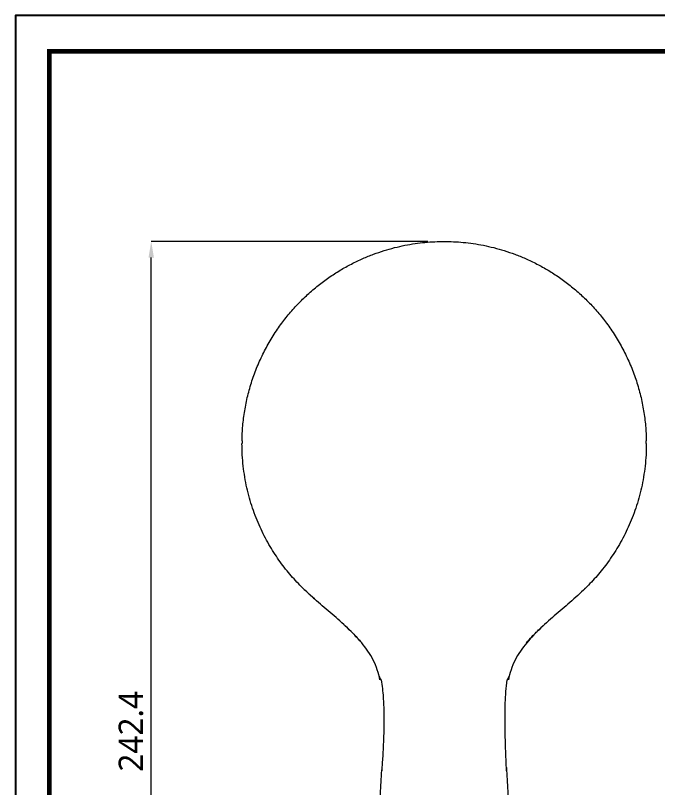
# Model space of a CAD drawing. Extents: x 541 to 1062, y 0 to 382.
# Drawn here: x 540.8 to 699.6, y 191 to 382 of the extents above; entities that cross this region are included whole.
import ezdxf

# ---------------------------------------------------------------- set-up
doc = ezdxf.new("R2010")
doc.units = 0
doc.header["$LTSCALE"] = 10
doc.header["$MEASUREMENT"] = 0
doc.header["$PDMODE"] = 3
doc.header["$PDSIZE"] = -10
doc.layers.get('0').update_dxf_attribs({"linetype": 'CONTINUOUS'})
doc.layers.get('DEFPOINTS').update_dxf_attribs({"linetype": 'CONTINUOUS'})
doc.layers.add('1', color=7, linetype='CONTINUOUS')
doc.styles.add('Daelim Dimension', font='')
doc.styles.get('Daelim Dimension').set_extended_font_data('NanumGothic')
doc.dimstyles.new('DEFAULT', dxfattribs={"dimscale": 2, "dimtxt": 2, "dimasz": 2, "dimexe": 0, "dimexo": 2, "dimgap": 1, "dimtad": 1, "dimdec": 1, "dimzin": 9, "dimdsep": 46, "dimtxsty": 'Daelim Dimension', "dimcen": 0.5, "dimclrd": 252, "dimclre": 252, "dimclrt": 3, "dimadec": 1, "dimazin": 0, "dimtfac": 1, "dimtdec": 1, "dimtix": 1, "dimtmove": 0, "dimatfit": 3, "dimfxl": 1, "dimtolj": 1, "dimtzin": 1, "dimlwd": 9, "dimlwe": 9, "dimarcsym": 0})

# ---------------------------------------------------------------- blocks, each defined once
blk = doc.blocks.new('*D8')
at = {"color": 5, "linetype": 'ByBlock', "lineweight": 9, "ltscale": 0.5, "transparency": 16777216}
for p, q in [((642.86, 326.07), (574.41, 326.07)), ((574.41, 87.7), (574.41, 322.07)), ((642.86, 83.7), (574.41, 83.7))]:
    blk.add_line(p, q, dxfattribs=at)
at = {"color": 5, "ltscale": 0.5, "transparency": 16777216}
for points in [[(573.74, 322.07), (575.08, 322.07), (574.41, 326.07)], [(573.74, 87.7), (575.08, 87.7), (574.41, 83.7)]]:
    blk.add_solid(points, dxfattribs=at)
at = {"layer": 'DEFPOINTS', "color": 0, "ltscale": 0.5, "transparency": 16777216}
for p in [(574.41, 326.07), (646.86, 326.07), (646.86, 83.7)]:
    blk.add_point(p, dxfattribs=at)
at = {"color": 7, "ltscale": 0.5, "transparency": 16777216, "insert": (569.41, 204.89), "char_height": 6, "attachment_point": 5, "rotation": 90, "style": 'Daelim Dimension'}
blk.add_mtext('\\A1;242.4', dxfattribs=at)

msp = doc.modelspace()

# ---------------------------------------------------------------- linework, layer by layer
at = {"ltscale": 0.5}
msp.add_lwpolyline([(540.83, 0), (1062.15, 0), (1062.15, 381.98), (540.83, 381.98)], close=True, dxfattribs=at)
at = {"color": 5, "linetype": 'ByBlock', "lineweight": 200, "const_width": 1.2}
msp.add_lwpolyline([(549.21, 16.36), (1053.71, 16.36), (1053.71, 373.11), (549.21, 373.11)], close=True, dxfattribs=at)
at = {"layer": '1', "color": 7, "linetype": 'Continuous', "lineweight": 18}
for points, weights in [([(596.87, 276.77), (597.3, 307.69), (619.91, 326.07), (646.86, 326.07)], [0.716748994735, 0.640773468334, 0.735190470089, 1]), ([(646.86, 326.07), (673.82, 326.07), (696.43, 307.69), (696.86, 276.77)], [1, 0.735190469361, 0.640773466741, 0.716748992139])]:
    msp.add_rational_spline(points, weights, degree=3, dxfattribs=at)
for points, degree in [([(596.86, 276.07), (596.86, 276.07), (596.87, 276.07), (596.88, 276.07)], 3), ([(596.87, 276.78), (596.88, 276.07)], 1), ([(696.84, 276.07), (696.86, 276.78)], 1), ([(696.85, 276.07), (696.86, 276.07), (696.86, 276.07), (696.86, 276.07)], 3), ([(626.46, 226.78), (625.37, 228.1), (622.99, 230.53), (619.16, 233.88), (615.26, 237.19), (612.72, 239.51), (611.51, 240.72)], 3), ([(682.22, 240.72), (681, 239.51), (678.47, 237.19), (674.57, 233.88), (670.74, 230.53), (668.36, 228.1), (667.27, 226.78)], 3), ([(681.59, 240.12), (681.79, 240.32), (682, 240.53), (682.21, 240.73)], 3), ([(682.22, 240.72), (682.22, 240.72), (682.21, 240.72), (682.21, 240.73)], 3), ([(630.77, 218.59), (630.88, 218.1), (631.25, 217.61)], 2), ([(662.48, 217.61), (662.84, 218.1), (662.96, 218.59)], 2)]:
    msp.add_open_spline(points, degree=degree, dxfattribs=at)
for points, knots in [([(611.51, 240.72), (611.03, 241.2), (610.56, 241.69), (609.62, 242.71), (609.15, 243.24), (608.23, 244.33), (607.77, 244.89), (606.88, 246.05), (606.44, 246.64), (605.57, 247.87), (605.15, 248.5), (604.32, 249.79), (603.92, 250.46), (603.13, 251.82), (602.75, 252.52), (602.02, 253.95), (601.66, 254.69), (600.98, 256.19), (600.66, 256.95), (600.04, 258.52), (599.75, 259.31), (599.2, 260.94), (598.95, 261.77), (598.48, 263.45), (598.26, 264.3), (597.87, 266.04), (597.7, 266.92), (597.4, 268.7), (597.28, 269.6), (597.07, 271.42), (596.99, 272.34), (596.89, 274.2), (596.86, 275.13), (596.86, 276.07)], [0, 0, 0, 0, 0.0625, 0.0625, 0.125, 0.125, 0.1875, 0.1875, 0.25, 0.25, 0.3125, 0.3125, 0.375, 0.375, 0.4375, 0.4375, 0.5, 0.5, 0.5625, 0.5625, 0.625, 0.625, 0.6875, 0.6875, 0.75, 0.75, 0.8125, 0.8125, 0.875, 0.875, 0.9375, 0.9375, 1, 1, 1, 1]), ([(696.86, 276.07), (696.86, 275.13), (696.84, 274.2), (696.73, 272.34), (696.66, 271.42), (696.45, 269.6), (696.32, 268.7), (696.03, 266.92), (695.85, 266.04), (695.47, 264.3), (695.25, 263.45), (694.78, 261.77), (694.53, 260.94), (693.98, 259.31), (693.69, 258.52), (693.07, 256.95), (692.75, 256.19), (692.07, 254.69), (691.71, 253.95), (690.98, 252.52), (690.6, 251.82), (689.81, 250.46), (689.41, 249.79), (688.58, 248.5), (688.15, 247.87), (687.29, 246.64), (686.85, 246.05), (685.95, 244.89), (685.5, 244.33), (684.58, 243.24), (684.11, 242.71), (683.17, 241.69), (682.7, 241.2), (682.22, 240.72)], [0, 0, 0, 0, 0.0625, 0.0625, 0.125, 0.125, 0.1875, 0.1875, 0.25, 0.25, 0.3125, 0.3125, 0.375, 0.375, 0.4375, 0.4375, 0.5, 0.5, 0.5625, 0.5625, 0.625, 0.625, 0.6875, 0.6875, 0.75, 0.75, 0.8125, 0.8125, 0.875, 0.875, 0.9375, 0.9375, 1, 1, 1, 1]), ([(611.97, 240.27), (612.34, 239.93), (613, 239.32), (613.95, 238.43), (614.65, 237.78), (615.07, 237.4), (615.22, 237.27)], [0, 0, 0, 0, 0.34926, 0.612375, 0.870661, 1, 1, 1, 1]), ([(622.01, 231.34), (622.06, 231.3), (622.81, 230.61), (624.37, 229.16), (625.75, 227.63), (626.46, 226.78)], [0, 0, 0, 0, 0.030998, 0.478594, 1, 1, 1, 1]), ([(667.26, 226.78), (667.68, 227.3), (668.45, 228.19), (669.52, 229.29), (670.36, 230.1), (671.06, 230.75), (671.54, 231.19), (671.83, 231.45), (671.88, 231.49)], [0, 0, 0, 0, 0.303033, 0.536354, 0.702163, 0.827395, 0.967487, 1, 1, 1, 1]), ([(630.97, 217.61), (630.82, 218.46), (630.61, 219.29), (630.05, 220.92), (629.37, 222.52), (628.49, 224), (627.52, 225.43), (627, 226.12), (626.46, 226.78)], [0, 0, 0, 0, 0.25, 0.25, 0.5, 0.75, 0.75, 1, 1, 1, 1]), ([(667.27, 226.78), (666.72, 226.12), (666.2, 225.43), (665.24, 224), (664.35, 222.52), (663.67, 220.92), (663.12, 219.29), (662.91, 218.46), (662.76, 217.61)], [0, 0, 0, 0, 0.25, 0.25, 0.5, 0.75, 0.75, 1, 1, 1, 1]), ([(631.2, 217.61), (631.23, 217.61), (631.26, 217.61), (631.3, 217.61), (631.3, 217.61)], [0, 0, 0, 0, 0.998156, 1, 1, 1, 1]), ([(631.31, 217.61), (631.52, 216.18), (631.83, 213.44), (631.96, 209.54), (631.96, 206.08), (631.88, 203.05), (631.76, 200.46), (631.63, 198.29), (631.51, 196.53), (631.45, 195.58), (631.42, 195.16)], [0, 0, 0, 0, 0.181883, 0.347012, 0.495559, 0.627722, 0.743765, 0.844062, 0.929172, 1, 1, 1, 1]), ([(662.31, 195.15), (662.2, 196.97), (662.04, 200.64), (661.91, 206.23), (661.9, 211.9), (662.21, 215.71), (662.42, 217.61)], [0, 0, 0, 0, 0.2499, 0.500023, 0.750175, 1, 1, 1, 1]), ([(662.43, 217.61), (662.43, 217.61), (662.47, 217.61), (662.5, 217.61), (662.53, 217.61)], [0, 0, 0, 0, 0.001859, 1, 1, 1, 1]), ([(631.54, 105.66), (631.23, 107.91), (630.94, 110.17), (630.43, 114.84), (630.21, 117.24), (629.84, 122.07), (629.7, 124.49), (629.38, 131.77), (629.31, 136.64), (629.37, 144), (629.41, 146.45), (629.53, 151.38), (629.61, 153.85), (629.77, 158.8), (629.85, 161.28), (630.03, 166.26), (630.13, 168.76), (630.33, 173.78), (630.44, 176.3), (630.68, 181.35), (630.81, 183.89), (631.01, 187.72), (631.08, 188.99), (631.22, 191.55), (631.3, 192.83), (631.39, 194.53), (631.41, 194.95), (631.43, 195.37)], [0, 0, 0, 0, 0.07803, 0.07803, 0.160624, 0.160624, 0.243217, 0.243217, 0.408404, 0.408404, 0.490997, 0.490997, 0.573591, 0.573591, 0.656184, 0.656184, 0.738778, 0.738778, 0.821371, 0.821371, 0.903964, 0.903964, 0.945261, 0.945261, 0.986558, 0.986558, 1, 1, 1, 1]), ([(662.26, 195.99), (662.29, 195.36), (662.33, 194.74), (662.43, 192.83), (662.5, 191.55), (662.65, 188.99), (662.72, 187.72), (662.92, 183.89), (663.05, 181.35), (663.28, 176.3), (663.39, 173.78), (663.6, 168.76), (663.7, 166.26), (663.88, 161.28), (663.96, 158.8), (664.12, 153.85), (664.2, 151.38), (664.32, 146.45), (664.36, 144), (664.42, 136.64), (664.35, 131.77), (664.03, 124.49), (663.88, 122.07), (663.52, 117.24), (663.29, 114.84), (662.79, 110.19), (662.51, 107.95), (662.19, 105.72)], [0, 0, 0, 0, 0.019911, 0.019911, 0.060966, 0.060966, 0.10202, 0.10202, 0.184128, 0.184128, 0.266237, 0.266237, 0.348346, 0.348346, 0.430454, 0.430454, 0.512563, 0.512563, 0.594671, 0.594671, 0.758888, 0.758888, 0.840997, 0.840997, 0.923105, 0.923105, 1, 1, 1, 1])]:
    msp.add_open_spline(points, degree=3, knots=knots, dxfattribs=at)

# ---------------------------------------------------------------- dimensions: what is measured, and where the dimension line sits
at = {"ltscale": 0.5}
dim = msp.add_linear_dim(base=(574.41, 326.07), p1=(646.86, 83.7), p2=(646.86, 326.07), angle=90, dimstyle='DEFAULT', override={"dimtxt": 3, "dimdec": 1, "dimclrd": 5, "dimclre": 5, "dimclrt": 7, "dimfxl": 1.25, "dimarcsym": 1}, dxfattribs=at)
dim.commit()
dim.dimension.update_dxf_attribs({"geometry": '*D8', "text_midpoint": (569.41, 204.89)})

doc.saveas('drawing.dxf')
